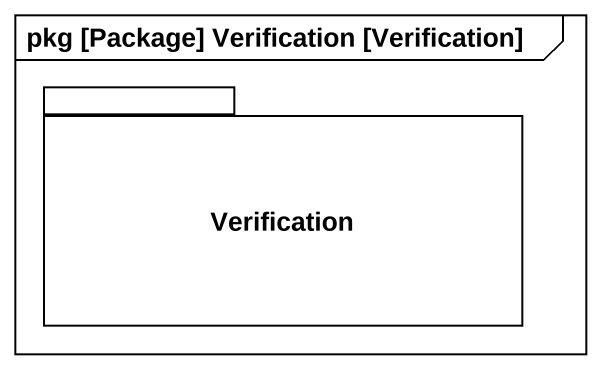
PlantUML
@startuml
mainframe pkg [Package] Verification [Verification]
package Verification {
}
@enduml
